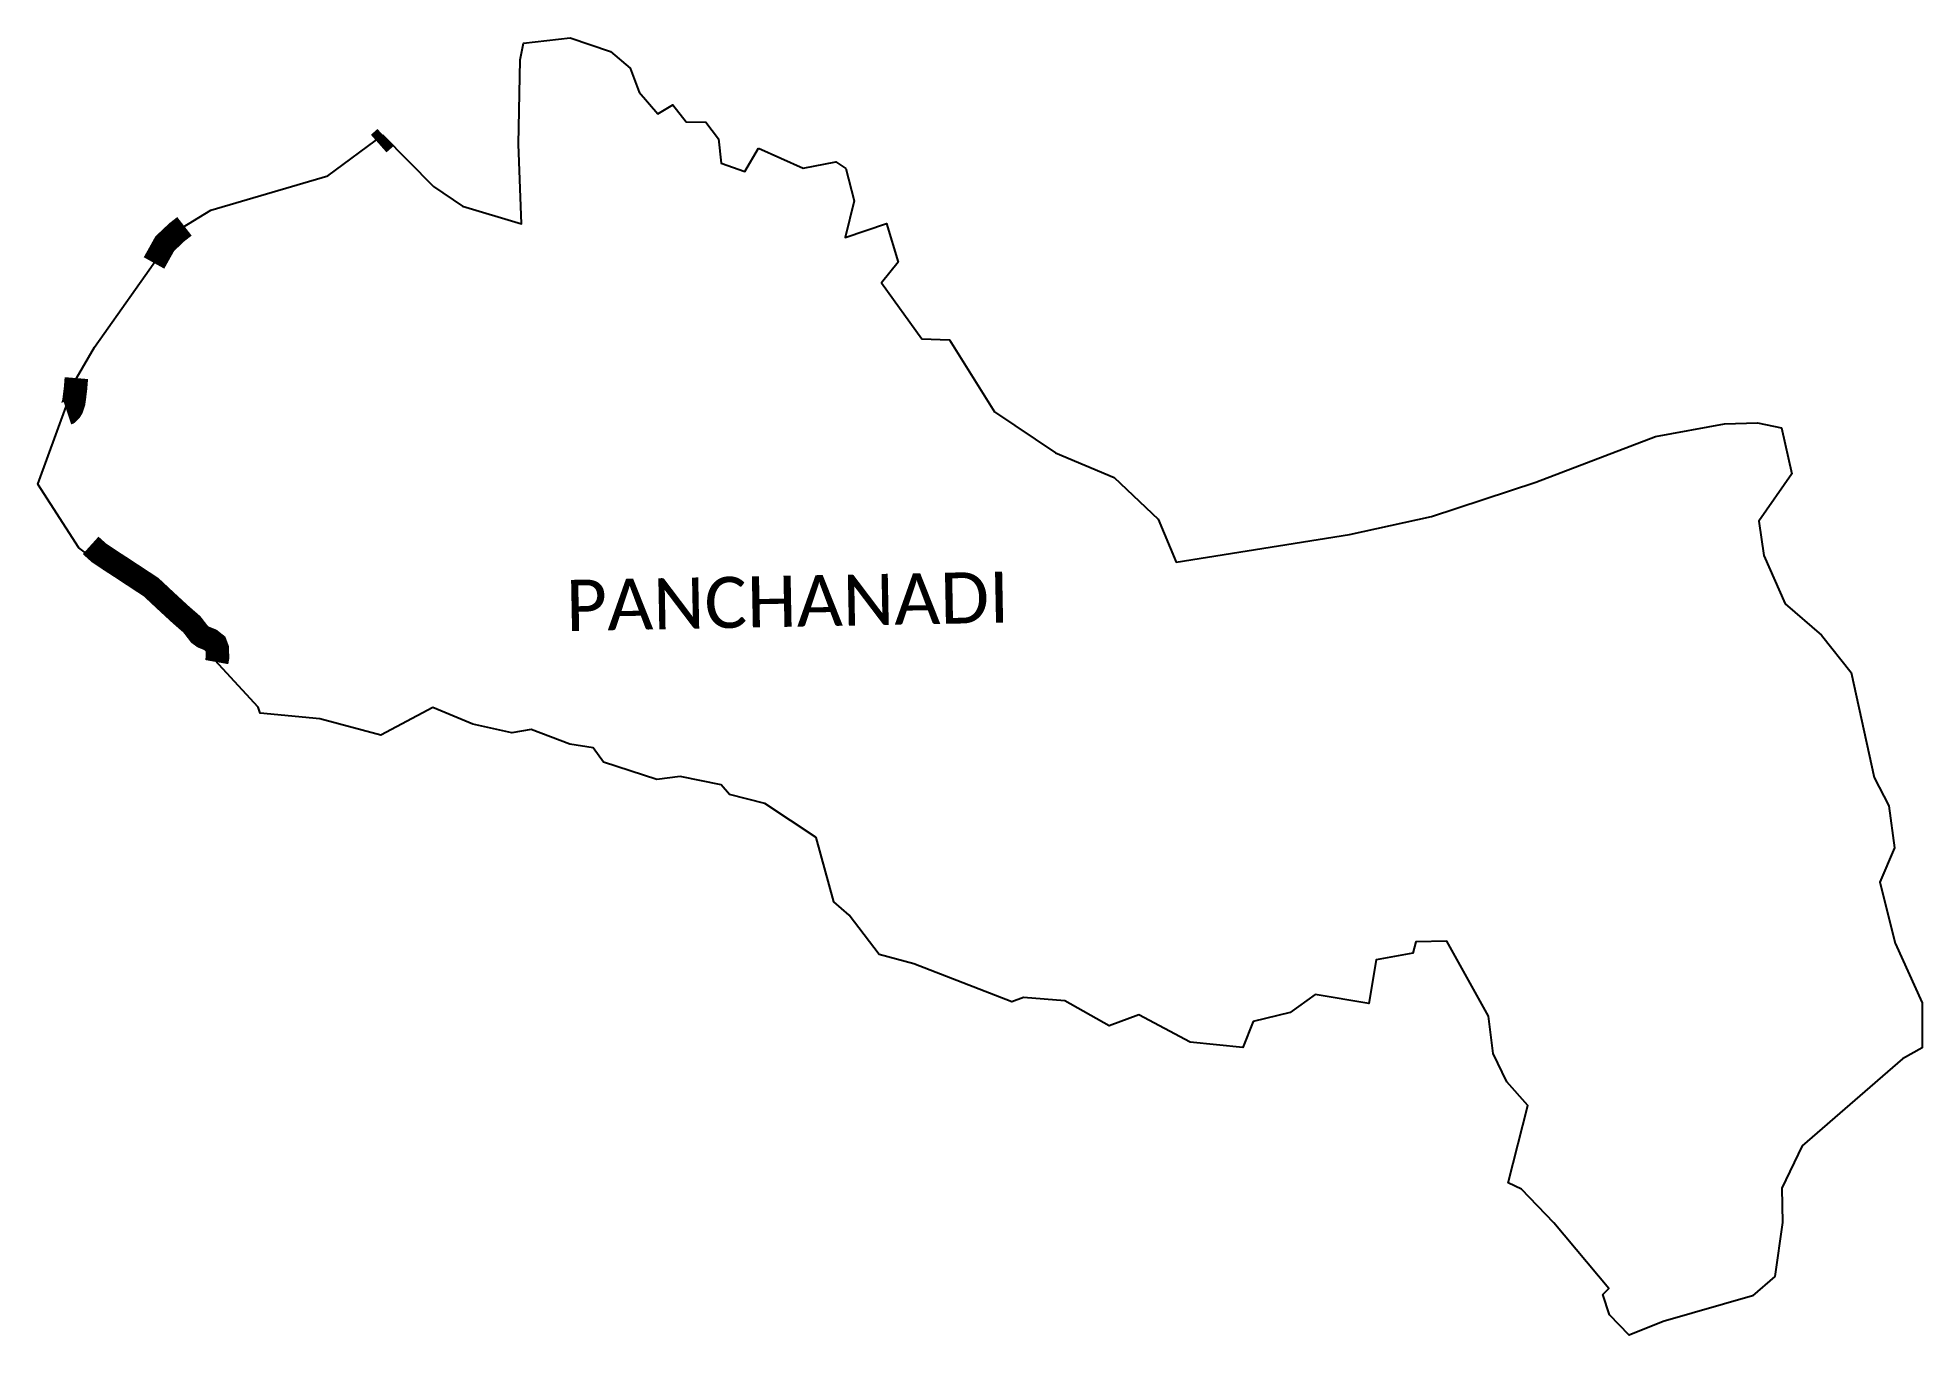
# Model space of a CAD drawing. Header units: metres. Extents: x 301363 to 305374, y 1949282 to 1952044.
import ezdxf

# ---------------------------------------------------------------- set-up
doc = ezdxf.new("R2010")
doc.units = ezdxf.units.M
doc.header["$MEASUREMENT"] = 0
for name, color, linetype in [('UNPROTECTED', 130, 'Continuous'), ('UNPROTECTED DUE TO CREEK', 150, 'Continuous'), ('VILLAGE NAME', 250, 'Continuous')]:
    doc.layers.add(name, color=color, linetype=linetype)
doc.styles.get("Standard").update_dxf_attribs({"font": 'simplex.shx'})

msp = doc.modelspace()

# ---------------------------------------------------------------- linework, layer by layer
at = {"color": 3, "flags": 128}
for points in [[(302991.6170808242, 1951765.847694669), (303061.4054318956, 1951779.385267594), (303082.6238463492, 1951765.247980673), (303100.5478342519, 1951696.391691352), (303081.3324430675, 1951618.657756629), (303169.637499686, 1951648.266119401), (303193.8281425562, 1951565.601800707), (303158.5199264112, 1951521.980306055), (303244.2308187858, 1951402.939732717), (303303.1133958357, 1951400.833712842), (303399.4616021198, 1951247.226322418), (303529.1459999084, 1951159.85891755), (303653.8781385053, 1951107.447413739), (303747.415646908, 1951018.937379573), (303785.9097095953, 1950927.184695901), (304154.9335362184, 1950986.05677664), (304329.1994476469, 1951024.672400564), (304550.9994682646, 1951097.796298473), (304806.0728955754, 1951195.135651843), (304952.9393673508, 1951221.548074819), (305023.3319051056, 1951223.738333144), (305073.9012978963, 1951213.283227464), (305096.466134759, 1951115.013592439), (305026.2818645767, 1951014.855028562), (305036.9513840965, 1950941.82611979), (305082.1168700486, 1950838.789496009), (305159.2460974182, 1950772.1523565), (305222.7908483676, 1950692.178384688), (305271.1146664368, 1950468.749845152), (305302.3227365293, 1950408.674963096), (305314.954224217, 1950319.467743965), (305283.6028657838, 1950246.104014788), (305316.3302403349, 1950116.562425053), (305373.4774349622, 1949989.663101611), (305373.8915034957, 1949893.771018527), (305331.6973937965, 1949870.390131968), (305117.9824862403, 1949684.804833772), (305074.8662817078, 1949595.095179671), (305076.6291878321, 1949522.02791201), (305059.9229847925, 1949406.704698776), (305012.724073234, 1949365.988894998), (304822.6307955859, 1949310.719489366), (304750.0821655242, 1949281.656137729), (304707.9573573344, 1949325.356373217), (304694.0516024695, 1949368.455489735), (304706.9339770671, 1949381.249804343), (304589.5317516368, 1949520.849709387), (304520.8343285328, 1949592.696810487), (304492.5768562107, 1949606.139550239), (304534.1021644606, 1949770.808543604), (304489.5513017846, 1949820.999746372), (304460.8785167141, 1949881.790055386), (304450.6770940066, 1949960.999018848), (304361.6286687825, 1950120.333373367), (304296.0057996706, 1950119.495950134), (304289.4088561448, 1950094.827366966), (304211.8348797296, 1950080.811515575), (304195.8068827253, 1949987.727159451), (304081.4709624081, 1950007.165739199), (304028.6782156318, 1949969.001723908), (303949.5430741007, 1949949.624419599), (303927.8776521403, 1949894.138876296), (303815.3616642819, 1949905.306349383), (303706.0669874246, 1949963.766331854), (303643.395158048, 1949940.41279087), (303549.1401827439, 1949993.764636227), (303460.8890895476, 1950000.980325364), (303436.140892155, 1949991.599672906), (303227.2483104029, 1950072.383405274), (303153.7304878838, 1950092.492672762), (303090.0201867237, 1950176.298908482), (303056.9145152877, 1950204.485256206), (303019.4347681234, 1950341.473660584), (302910.0552446309, 1950413.738668517), (302835.2248134832, 1950433.102170716), (302817.239612544, 1950453.425053297), (302730.496428387, 1950471.360716313), (302680.4741878734, 1950464.574873509), (302566.6488945369, 1950501.685839399), (302545.1756709997, 1950532.299044635), (302495.1262932149, 1950539.937160572), (302412.8117568059, 1950571.023897396), (302371.975567032, 1950564.351808383), (302289.1602701884, 1950582.781870782), (302203.88188308, 1950617.905962309), (302092.8092156725, 1950558.823141808), (301963.3681342566, 1950594.129109982), (301836.3255355468, 1950605.700017974), (301832.020955403, 1950618.987287385), (301597.7684047257, 1950872.941390965), (301512.3707439965, 1950911.303386418), (301450.6180500007, 1950958.184276336), (301362.7541777943, 1951093.240223733), (301445.0727646635, 1951319.064584341), (301483.4058790866, 1951384.97247935), (301657.9539303929, 1951631.537033625), (301731.0950584462, 1951676.787869546), (301980.0573825209, 1951749.451111228), (302097.526645154, 1951835.882309817), (302204.9672359758, 1951726.655201285), (302266.7403080299, 1951684.974377541), (302392.425686164, 1951647.501570556), (302386.0886149202, 1951817.198840687), (302389.7707904386, 1951996.383873017), (302396.8106821571, 1952032.305847346), (302495.7600228111, 1952043.706286064), (302581.5941453545, 1952014.625349668), (302623.8591682034, 1951978.7757798), (302643.2587625796, 1951927.70464256), (302682.7541074993, 1951881.783187189), (302714.6780327914, 1951900.546962329), (302743.2821002165, 1951864.36226895), (302784.5523810277, 1951863.641285299), (302811.9174770686, 1951828.439877744), (302817.6231977075, 1951776.53337222), (302867.5189941325, 1951759.086621829), (302896.9597581504, 1951808.652961093)], [(302896.9597581504, 1951808.652961093), (302991.6170808242, 1951765.847694669)]]:
    msp.add_lwpolyline(points, dxfattribs=at)
at = {"layer": 'UNPROTECTED', "const_width": 50, "flags": 128}
for points in [[(301675.1170419137, 1951642.155479963), (301658.9473414558, 1951629.58604), (301633.2097402621, 1951605.247637577), (301610.2817083895, 1951564.195805341)], [(301445.0727646635, 1951319.064584341), (301443.3127727202, 1951297.636460838), (301441.0983423711, 1951279.319928182), (301439.4726630367, 1951267.541173363), (301435.5037160441, 1951255.243614931), (301432.3282553034, 1951250.086255893), (301426.5063246565, 1951244.532556566), (301426.025561677, 1951244.372422138)], [(301475.4000718492, 1950963.09592574), (301480.8840057087, 1950958.142150375), (301493.1629591506, 1950947.140670247), (301516.4499238714, 1950931.484469532), (301542.7009045726, 1950914.558765054), (301573.3103756603, 1950894.342373191), (301604.0070013983, 1950874.243288941), (301636.821106208, 1950843.565639394), (301667.0940845585, 1950815.638075151), (301690.8471371924, 1950795.000666639), (301706.9366435231, 1950774.054993456), (301714.9813966886, 1950768.131148744), (301731.0709030192, 1950761.57255215), (301741.2323773896, 1950753.532614741), (301745.0429302785, 1950743.377343909), (301745.4665776661, 1950723.912631905), (301743.7963774928, 1950714.6318963)]]:
    msp.add_lwpolyline(points, dxfattribs=at)
at = {"layer": 'UNPROTECTED DUE TO CREEK', "const_width": 50, "flags": 128}
msp.add_lwpolyline([(302088.5169796598, 1951818.321722836), (302102.564991551, 1951830.760186004)], dxfattribs=at)

# ---------------------------------------------------------------- texts
at = {"layer": 'VILLAGE NAME', "insert": (302485.8638291516, 1950889.35469467), "char_height": 108.7483136041808, "attachment_point": 1, "rotation": 1.1028329887230697}
msp.add_mtext_dynamic_manual_height_columns('{\\fCalibri|b0|i0|c0|p34;PANCHANADI}', width=1571.31428896485, gutter_width=543.7415680209039, heights=[0], dxfattribs=at)

doc.saveas('drawing.dxf')
